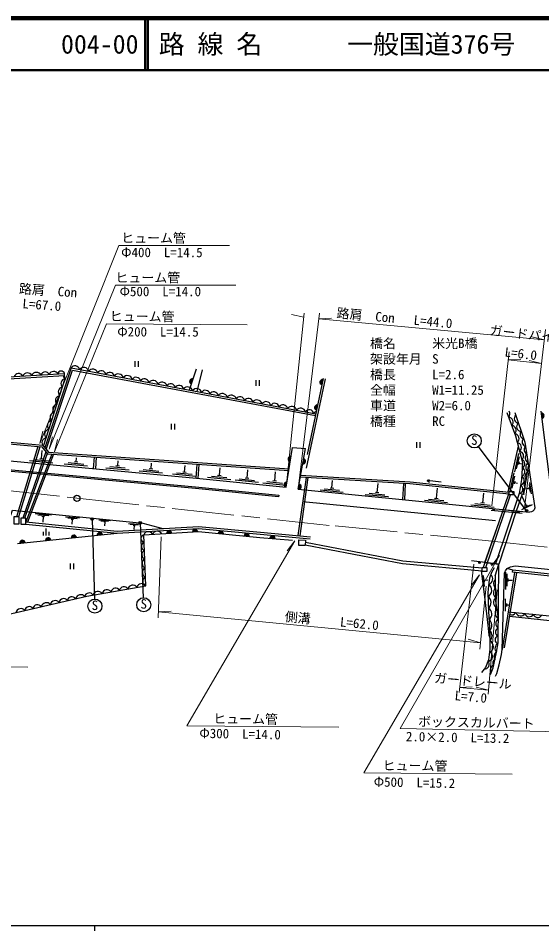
# Model space of a CAD drawing. Units: millimetres at full size, sheet at 1:1000; details may follow other scales. Extents: x 40000 to 680000, y 20000 to 380000.
# Drawn here: x 153262 to 254328, y 204000 to 380000 of the extents above; entities that cross this region are included whole.
import ezdxf
from ezdxf.enums import TextEntityAlignment as Align

# ---------------------------------------------------------------- set-up
doc = ezdxf.new("R2010")
doc.units = ezdxf.units.MM
doc.header["$LTSCALE"] = 1000
doc.linetypes.add('CHAIN', pattern=[18.5, 12, -1.5, 3.5, -1.5])
for name, color, linetype, lineweight in [('M-BGD', 7, 'Continuous', 25), ('M-BGD-EXST', 7, 'Continuous', 25), ('M-BMK', 2, 'CHAIN', 13), ('M-BMK-SRVR', 3, 'Continuous', 25), ('M-STR-HTXT', 7, 'Continuous', 13), ('M-STR-STR1', 1, 'Continuous', 25), ('M-TTL', 2, 'Continuous', 140), ('M-TTL-BAND', 7, 'Continuous', 25), ('M-TTL-LINE', 7, 'Continuous', 50)]:
    doc.layers.add(name, color=color, linetype=linetype, lineweight=lineweight)
doc.layers.add('M-TTL-TXT', color=7, linetype='Continuous')
doc.styles.add('ＭＳ ゴシック', font='')
doc.styles.get('ＭＳ ゴシック').set_extended_font_data('MS Gothic')

msp = doc.modelspace()

# ---------------------------------------------------------------- hatches: boundary and pattern name
at = {"layer": 'M-BGD'}
for points in [[(186680, 309490), (187001, 310437, 1)], [(211895, 309318), (212101, 310296, 0.41421), (211509, 309910, 0.41421)], [(210863, 304425), (211070, 305404, 1)], [(254209, 303813), (254332, 302821, 1)], [(205785, 294500), (205941, 295488, 0.41421), (205369, 295072, 0.41421)], [(208341, 295052), (208167, 294067, 1)], [(205005, 289561), (205161, 290549, 0.41421), (204590, 290133, 0.41421)], [(207470, 290129), (207296, 289144, 0.41421), (207875, 289549, 0.41421)], [(163529, 279764), (164524, 279865, 0.41421), (163976, 280312, 0.41421)], [(168504, 280268), (169499, 280369, 0.41421), (168951, 280816, 0.41421)], [(181893, 280621), (182891, 280680, 0.41421), (182362, 281150, 0.41421)], [(186884, 280916), (187882, 280975, 0.41421), (187354, 281445, 0.41421)], [(191876, 280627), (192871, 280535, 0.41421), (192420, 281079, 0.41421)], [(196854, 280163), (197850, 280070, 0.41421), (197398, 280614, 0.41421)], [(201833, 279704), (202828, 279611, 0.41421), (202377, 280155, 0.41421)], [(153580, 278755), (154575, 278856, 0.41421), (154027, 279303, 0.41421)], [(158555, 279259), (159550, 279360, 0.41421), (159002, 279807, 0.41421)]]:
    msp.add_hatch(color=256, dxfattribs=at).paths.add_polyline_path(points)
at = {"layer": 'M-BGD-EXST'}
for points in [[(251191, 284897, 1), (251630, 285136, 0.41421), (251291, 285236, 0.41421)], [(167329, 283282, 1), (167768, 283521, 0.41421), (167429, 283621, 0.41421)], [(176597, 282543, 1), (177036, 282782, 0.41421), (176697, 282882, 0.41421)]]:
    msp.add_hatch(color=256, dxfattribs=at).paths.add_polyline_path(points)

# ---------------------------------------------------------------- linework, layer by layer
at = {"layer": 'M-BGD'}
for p, q in [((175766, 313859), (175766, 312741)), ((176432, 313859), (176432, 312741)), ((163487, 312550), (158394, 297171)), ((163487, 312550), (210710, 303699)), ((187629, 312294), (186271, 308280)), ((188737, 312177), (187761, 308001)), ((138888, 310100), (162201, 311454)), ((139193, 309767), (162222, 311105)), ((199124, 310195), (199124, 309078)), ((199791, 310195), (199791, 309078)), ((212492, 310450), (208855, 293206)), ((212149, 310522), (209055, 295849)), ((182768, 301776), (182768, 300658)), ((183435, 301776), (183435, 300658)), ((230127, 298266), (230127, 297148)), ((230793, 298266), (230793, 297148)), ((157075, 297398), (152924, 283845)), ((157431, 297366), (153290, 283845)), ((158591, 296383), (154121, 283546)), ((158852, 296068), (154492, 283546)), ((159720, 295918), (154719, 282849)), ((160085, 295893), (155080, 282812)), ((157749, 295070), (157891, 296602)), ((205005, 289561), (206212, 297207)), ((206212, 297207), (208688, 297012)), ((207296, 289144), (208688, 297012)), ((249787, 297439), (247804, 288633)), ((249849, 296053), (249050, 292543)), ((155453, 294680), (159934, 294264)), ((156228, 294909), (159215, 294632)), ((157401, 295102), (158098, 295037)), ((162155, 294058), (166636, 293643)), ((162929, 294288), (165917, 294011)), ((164102, 294480), (164799, 294416)), ((164451, 294448), (164519, 295185)), ((167892, 295352), (167749, 293138)), ((168291, 295325), (168147, 293101)), ((172467, 293705), (172552, 294629)), ((178914, 293107), (179014, 294182)), ((187602, 291297), (187787, 293976)), ((188000, 291257), (188186, 293948)), ((249950, 295415), (249417, 293075)), ((249980, 294465), (249855, 293919)), ((249918, 294192), (250503, 294058)), ((170171, 293315), (174652, 292899)), ((170945, 293544), (173932, 293267)), ((172118, 293737), (172815, 293672)), ((176618, 292717), (181099, 292301)), ((177393, 292946), (180380, 292669)), ((178566, 293139), (179263, 293074)), ((183840, 292348), (186828, 292071)), ((185013, 292541), (185710, 292476)), ((185362, 292509), (185475, 293735)), ((192097, 291854), (192238, 293267)), ((197440, 291321), (197598, 292896)), ((202784, 290788), (202957, 292525)), ((248967, 292323), (248168, 288812)), ((250862, 288134), (251785, 293622)), ((183066, 292119), (187547, 291703)), ((189798, 291480), (194276, 291033)), ((190574, 291704), (193560, 291406)), ((191749, 291888), (192445, 291819)), ((195142, 290947), (199620, 290500)), ((195918, 291171), (198903, 290873)), ((197092, 291355), (197789, 291286)), ((200485, 290414), (204963, 289967)), ((201262, 290638), (204247, 290340)), ((202436, 290822), (203132, 290753)), ((208832, 291431), (207263, 280217)), ((209182, 291410), (207612, 280186)), ((213820, 289406), (213959, 290817)), ((232225, 290814), (232633, 290515)), ((249068, 291684), (248535, 289344)), ((249097, 290734), (248973, 290188)), ((249035, 290461), (249620, 290328)), ((252369, 288242), (252044, 290468)), ((207296, 289144), (251952, 284749)), ((211522, 289029), (216000, 288589)), ((212298, 289255), (215283, 288961)), ((213472, 289440), (214168, 289372)), ((222551, 288547), (222721, 290282)), ((227610, 290284), (227459, 287159)), ((227959, 290263), (227808, 287125)), ((233980, 287422), (234170, 289352)), ((251910, 289311), (251167, 289203)), ((251935, 289138), (251884, 289485)), ((252166, 288591), (251950, 290075)), ((220253, 288170), (224731, 287729)), ((221028, 288395), (224014, 288101)), ((222202, 288581), (222899, 288513)), ((231682, 287045), (236161, 286604)), ((232458, 287270), (235444, 286976)), ((233632, 287456), (234329, 287388)), ((242930, 286541), (243114, 288418)), ((247890, 288222), (243023, 274043)), ((243521, 274037), (248317, 288063)), ((249983, 288311), (245376, 274776)), ((250551, 288197), (249394, 284946)), ((250862, 288134), (249983, 288311)), ((251384, 285983), (250462, 287905)), ((208186, 286816), (245428, 283150)), ((240632, 286164), (245110, 285724)), ((241407, 286390), (244393, 286096)), ((242581, 286575), (243278, 286507)), ((244532, 285127), (250559, 284534)), ((250500, 285226), (252528, 286199)), ((250773, 285523), (252125, 286172)), ((251226, 285907), (251542, 286058)), ((159687, 284166), (156547, 284416)), ((159147, 283998), (157054, 284165)), ((158328, 283853), (157840, 283892)), ((158084, 283872), (158001, 282825)), ((165076, 283569), (162383, 283761)), ((164614, 283421), (162819, 283549)), ((163913, 283291), (163494, 283321)), ((163704, 283306), (163640, 282408)), ((171091, 283087), (168843, 283179)), ((170710, 282953), (169211, 283014)), ((170129, 282826), (169780, 282841)), ((169954, 282834), (169924, 282084)), ((176771, 282364), (174526, 282510)), ((176387, 282238), (174890, 282336)), ((175804, 282126), (175454, 282149)), ((175629, 282137), (175580, 281389)), ((153089, 278705), (172363, 280659)), ((158145, 280250), (158145, 280947)), ((158679, 280250), (158679, 281579)), ((159212, 280250), (159212, 280947)), ((163283, 274837), (163283, 273719)), ((163950, 274837), (163950, 273719)), ((246019, 274699), (240780, 275328)), ((245348, 272465), (246019, 274699)), ((249093, 273094), (246696, 258228)), ((249422, 273060), (247084, 258563)), ((247325, 273170), (247325, 269831)), ((247565, 272831), (247565, 270431)), ((248737, 273533), (247666, 273863)), ((248696, 273135), (248737, 273533)), ((298916, 267963), (248696, 273135)), ((298954, 268361), (248737, 273533)), ((243035, 272492), (243223, 270424)), ((243891, 271614), (243121, 271544)), ((247805, 271911), (247805, 271351)), ((247805, 271631), (248604, 271631)), ((247272, 268046), (247272, 265646)), ((247512, 267126), (247512, 266566)), ((247512, 266846), (247923, 266846))]:
    msp.add_line(p, q, dxfattribs=at)
for points in [[(158658, 296852), (163723, 312149), (163724, 312150), (210638, 303357)], [(158154, 297462), (162335, 310501), (162222, 311105), (162201, 311454)], [(247553, 303990), (249248, 299465), (250614, 294333), (250413, 291041), (249983, 288311)], [(249122, 303930), (251055, 298232), (251535, 295333), (252963, 285559), (252860, 285185), (252599, 284952), (252353, 284815), (251952, 284749)], [(254163, 304184), (256434, 285820), (256797, 285138), (257352, 284523), (258102, 284044), (259106, 283714), (259836, 283595)], [(141001, 299210), (157985, 297667), (159104, 296311), (205564, 293097)], [(141001, 298859), (157808, 297331), (158930, 295973), (205509, 292750)], [(138425, 295858), (187651, 291292), (205005, 289561)], [(248046, 288205), (228865, 290208), (207712, 291500)], [(207783, 291896), (228898, 290606), (248051, 288607)], [(234904, 290522), (232225, 290814), (232687, 291018)], [(151520, 283277), (152160, 285111), (177311, 282604), (181160, 281580)], [(154706, 282850), (172372, 281061), (188064, 281988), (200020, 280871), (209679, 279999)], [(154706, 282448), (172363, 280659), (188057, 281587), (199983, 280473), (209643, 279601)], [(149482, 264599), (166512, 268543), (177897, 270544), (177898, 270545), (177525, 280363)], [(177525, 280363), (188047, 280985), (199928, 279876), (206200, 279309)], [(208680, 278405), (227424, 274824), (242842, 273429)], [(208700, 278961), (227501, 275369), (242849, 273980)], [(244457, 253444), (244969, 254695), (245594, 257709), (245879, 259528), (246018, 274694)], [(242647, 273446), (243180, 268916), (243895, 262968), (244085, 261013), (244313, 260528)], [(245112, 273993), (244643, 273077), (244240, 272004), (244129, 271155), (243927, 269234), (244016, 265563), (244306, 261497), (244329, 258279), (244060, 256281), (243434, 254784), (242718, 253801)], [(245374, 253075), (245630, 253646), (246122, 255297), (246555, 257264), (246696, 258228), (247117, 273063), (247303, 273406), (247666, 273863), (248265, 274217), (249181, 274392)], [(249181, 274392), (304360, 268709), (341157, 264547)], [(245348, 272465), (245421, 267646), (245921, 264140)], [(247872, 265522), (268549, 263487), (277546, 262556), (286530, 261407), (293745, 262585), (301668, 265215), (307868, 267004)], [(248067, 264660), (263653, 263034), (273139, 262198), (280365, 261144), (284048, 260829), (285921, 260686)]]:
    msp.add_lwpolyline(points, dxfattribs=at)
for points in [[(140714, 293637), (140741, 293935), (187488, 289600), (203547, 287998), (203518, 287699), (187459, 289301)], [(248053, 288733), (248943, 288721), (248934, 288055), (248044, 288066)], [(152399, 282481), (153464, 282481), (153464, 283845), (152399, 283845)], [(153774, 282448), (154706, 282448), (154706, 283546), (153774, 283546)], [(207449, 279400), (208714, 279355), (208676, 278278), (207410, 278323)], [(242850, 274046), (243717, 274034), (243707, 273262), (242840, 273273)]]:
    msp.add_lwpolyline(points, close=True, dxfattribs=at)
for centre in [(245030, 285229), (249801, 284759), (242300, 274995), (244709, 274705)]:
    msp.add_circle(centre, 150, dxfattribs=at)
for centre, radius, start, end in [((155037, 310602), 994, 29.31561, 157.33239), ((156805, 310729), 970, 28.41789, 158.23011), ((158481, 310933), 863, 23.98595, 162.66206), ((160111, 311004), 886, 25.03993, 161.60807), ((161564, 311308), 654, 12.95016, 173.69784), ((164236, 312076), 886, 11.10033, 147.66848), ((165904, 311654), 994, 15.37601, 143.3928), ((167650, 311352), 970, 14.47829, 144.29052), ((169326, 311146), 863, 10.04635, 148.72246), ((170925, 310822), 886, 11.10033, 147.66848), ((153317, 310610), 886, 25.03993, 161.60807), ((162354, 309561), 863, 92.87968, 231.55579), ((162874, 311107), 886, 181.00258, 230.50181), ((172593, 310400), 994, 15.37601, 143.3928), ((174339, 310098), 970, 14.47829, 144.29052), ((176015, 309892), 863, 10.04635, 148.72246), ((177614, 309569), 886, 11.10033, 147.66848), ((179282, 309147), 994, 15.37601, 143.3928), ((181028, 308844), 970, 14.47829, 144.29052), ((186841, 309964), 500, 71.29893, 251.29893), ((211998, 309807), 500, 78.09196, 258.09196), ((161941, 307923), 970, 97.31162, 227.12385), ((182704, 308639), 863, 10.04635, 148.72246), ((184303, 308315), 886, 11.10033, 147.66848), ((185971, 307893), 994, 15.37601, 143.3928), ((187716, 307591), 970, 14.47829, 144.29052), ((189393, 307385), 863, 10.04635, 148.72246), ((161423, 306229), 994, 98.20934, 226.22613), ((190992, 307061), 886, 11.10033, 147.66848), ((192659, 306639), 994, 15.37601, 143.3928), ((194405, 306337), 970, 14.47829, 144.29052), ((196082, 306131), 863, 10.04635, 148.72246), ((197680, 305808), 886, 11.10033, 147.66848), ((199348, 305386), 994, 15.37601, 143.3928), ((160796, 304627), 886, 93.93366, 230.50181), ((201094, 305083), 970, 14.47829, 144.29052), ((202771, 304878), 863, 10.04635, 148.72246), ((204369, 304554), 886, 11.10033, 147.66848), ((206037, 304132), 994, 15.37601, 143.3928), ((207783, 303830), 970, 14.47829, 144.29052), ((209459, 303624), 863, 10.04635, 148.72246), ((210967, 304914), 500, 78.09196, 258.09196), ((160275, 303081), 863, 92.87968, 231.55579), ((211058, 303300), 886, 106.57312, 147.66848), ((247185, 303732), 994, 316.5225, 27.85301), ((247829, 302081), 970, 315.62478, 85.43701), ((249963, 302803), 947, 136.02187, 261.45453), ((254270, 303317), 500, 277.05022, 97.05022), ((159862, 301443), 970, 97.31162, 227.12385), ((248520, 300540), 863, 311.19284, 89.86895), ((250317, 301191), 838, 126.27002, 271.20638), ((159344, 299748), 994, 98.20934, 226.22613), ((248947, 298907), 994, 311.01751, 81.80248), ((251033, 299787), 899, 140.93276, 256.54364), ((158717, 298146), 886, 93.93366, 230.50181), ((249430, 297202), 970, 310.1198, 79.93202), ((251426, 298257), 891, 132.53281, 254.86543), ((249970, 295602), 863, 305.68785, 84.36396), ((251794, 296757), 878, 133.19564, 245.62424), ((252062, 295224), 966, 130.6733, 246.79531), ((205863, 294994), 500, 81.02999, 261.02999), ((208254, 294560), 500, 259.96555, 79.96555), ((250207, 294080), 863, 293.39179, 72.0679), ((252448, 293388), 1220, 128.98803, 225.8391), ((250197, 292501), 863, 287.16722, 65.84333), ((252194, 291572), 1113, 122.32439, 218.57979), ((205083, 290055), 500, 81.02999, 261.02999), ((249964, 290838), 970, 286.14388, 59.84327), ((251808, 290106), 912, 122.10662, 218.79756), ((207383, 289636), 500, 259.96555, 79.96555), ((249808, 289156), 863, 281.71194, 60.38805), ((251756, 288704), 1060, 128.38958, 212.5146), ((164027, 279814), 500, 5.78919, 185.78919), ((169001, 280319), 500, 5.78919, 185.78919), ((177651, 279677), 698, 100.34997, 263.11569), ((178367, 280085), 886, 25.09741, 161.66555), ((180087, 280078), 994, 29.37309, 157.38987), ((182392, 280651), 500, 3.38148, 183.38148), ((187383, 280946), 500, 3.38148, 183.38148), ((192373, 280581), 500, 354.66567, 174.66567), ((197352, 280116), 500, 354.66567, 174.66567), ((202331, 279657), 500, 354.66567, 174.66567), ((154078, 278805), 500, 5.78919, 185.78919), ((159052, 279310), 500, 5.78919, 185.78919), ((177924, 278173), 886, 113.77453, 250.34268), ((177973, 276546), 863, 112.72055, 251.39666), ((178140, 274866), 970, 117.15249, 246.96472), ((178228, 273096), 994, 118.05021, 246.067), ((178183, 271376), 886, 113.77453, 250.34268), ((243702, 271865), 1170, 289.23552, 46.52268), ((246184, 270908), 1168, 134.89413, 226.85013), ((168664, 268473), 994, 36.34873, 164.36552), ((170403, 268816), 970, 35.45101, 165.26324), ((172042, 269224), 863, 29.39961, 169.69518), ((173661, 269467), 886, 31.68867, 168.25682), ((175371, 269658), 994, 35.96435, 163.98114), ((177112, 269989), 970, 35.90223, 164.87886), ((243351, 269663), 1321, 296.72025, 56.15478), ((246305, 269135), 1302, 135.01169, 226.73257), ((160405, 266707), 970, 38.13482, 167.94704), ((162023, 267191), 863, 33.70288, 172.37899), ((163618, 267536), 886, 34.75686, 171.325), ((165315, 267819), 994, 39.03254, 167.04932), ((166956, 268270), 886, 32.07305, 168.6412), ((243154, 267324), 1403, 307.08297, 55.6704), ((246133, 267316), 1130, 129.54961, 242.52721), ((153776, 265171), 970, 38.13482, 167.94704), ((155394, 265656), 863, 33.70288, 172.37899), ((156988, 266001), 886, 34.75686, 171.325), ((158685, 266283), 994, 39.03254, 167.04932), ((243448, 265083), 1250, 302.77078, 63.80512), ((246932, 265393), 1609, 145.12844, 231.09624), ((243301, 262904), 1396, 314.338, 53.83754), ((246491, 263252), 1056, 122.68798, 236.26276), ((248470, 265877), 970, 248.72211, 329.28448), ((250235, 265727), 994, 200.36997, 328.38676), ((251934, 265452), 886, 196.09429, 332.66244), ((253554, 265269), 863, 195.04031, 333.71642), ((246217, 261603), 831, 112.03537, 246.91537), ((243333, 260877), 1396, 314.86853, 47.4261), ((246078, 260101), 762, 104.22132, 252.94096), ((243794, 258822), 1188, 292.78759, 63.86045), ((246330, 258446), 1042, 117.16555, 225.06383), ((243978, 256906), 865, 268.78683, 71.38256), ((246020, 256888), 925, 117.37634, 219.16141), ((243217, 255420), 968, 268.5649, 39.90112), ((245212, 254413), 801, 99.93987, 223.23877), ((245527, 255683), 660, 109.87722, 226.66053)]:
    msp.add_arc(centre, radius, start, end, dxfattribs=at)
at = {"layer": 'M-BGD-EXST'}
for p, q in [((251410, 285016), (242110, 297396)), ((167548, 283401), (167985, 267963)), ((176816, 282663), (177387, 268223))]:
    msp.add_line(p, q, dxfattribs=at)
for centre, radius in [((241302, 298477), 1350), ((251410, 285016), 250), ((167548, 283401), 250), ((176816, 282663), 250), ((168065, 266615), 1350), ((177480, 266876), 1350)]:
    msp.add_circle(centre, radius, dxfattribs=at)
at = {"layer": 'M-BMK'}
msp.add_lwpolyline([(66954, 294833), (85878, 294181), (98843, 293524), (112076, 292536), (125114, 291550), (136487, 290450), (149306, 289100), (164583, 287421), (214440, 282069), (243444, 279263), (264158, 277028)], dxfattribs=at)
at = {"layer": 'M-BMK-SRVR'}
msp.add_circle((164583, 287421), 600, dxfattribs=at)
at = {"layer": 'M-STR-HTXT'}
for p, q in [((172661, 336164), (157419, 297983)), ((172661, 336164), (194048, 336138)), ((172070, 328500), (159264, 296863)), ((172070, 328500), (195261, 328515)), ((208465, 323110), (205065, 290137)), ((208386, 322341), (205987, 322862)), ((211391, 323132), (207365, 289719)), ((211260, 322045), (213713, 322160)), ((170329, 321076), (160269, 296375)), ((170329, 321076), (197428, 320840)), ((254827, 317986), (211260, 322045)), ((255065, 319996), (250966, 285463)), ((254827, 317986), (252438, 318552)), ((248010, 315679), (244660, 285966)), ((247835, 314121), (250289, 314188)), ((254282, 313394), (247835, 314121)), ((254282, 313394), (251904, 314006)), ((157419, 297983), (158003, 300367)), ((159264, 296863), (159859, 299245)), ((160269, 296375), (160870, 298755)), ((180859, 279946), (180273, 264360)), ((206670, 279185), (185820, 243494)), ((206670, 279185), (205148, 277258)), ((246156, 276351), (227004, 242978)), ((246156, 276351), (244650, 274413)), ((241183, 274685), (238355, 249981)), ((242330, 272673), (219962, 234466)), ((242330, 272673), (240807, 270747)), ((242357, 258340), (243621, 270477)), ((245719, 269724), (243993, 249663)), ((180316, 265517), (182769, 265624)), ((180316, 265517), (242480, 259527)), ((242480, 259527), (240130, 260236)), ((125765, 255081), (155093, 254830)), ((238462, 250913), (240913, 251045)), ((238462, 250913), (244059, 250431)), ((244059, 250431), (241666, 250980)), ((185820, 243494), (215148, 243243)), ((227004, 242978), (258396, 242379)), ((219962, 234466), (248637, 234202))]:
    msp.add_line(p, q, dxfattribs=at)
at = {"layer": 'M-STR-STR1'}
for p, q in [((243329, 275022), (246921, 285265)), ((246921, 285265), (249394, 284946)), ((249394, 284946), (246019, 274699)), ((243329, 275022), (246019, 274699))]:
    msp.add_line(p, q, dxfattribs=at)
at = {"layer": 'M-TTL'}
msp.add_line((680000, 380000), (40000, 380000), dxfattribs=at)
at = {"layer": 'M-TTL-BAND'}
for p, q in [((40000, 205000), (579000, 205000)), ((168000, 205000), (168000, 204000))]:
    msp.add_line(p, q, dxfattribs=at)
at = {"layer": 'M-TTL-LINE'}
for p, q in [((177750, 380000), (177750, 370000)), ((178250, 380000), (178250, 370000)), ((40000, 370000), (680000, 370000))]:
    msp.add_line(p, q, dxfattribs=at)

# ---------------------------------------------------------------- texts
at = {"layer": 'M-BGD-EXST', "style": 'ＭＳ ゴシック'}
for p in [(240647, 297185), (167409, 265323), (176825, 265584)]:
    msp.add_text('S', height=1833, rotation=358.508, dxfattribs=at).set_placement(p, align=Align.BOTTOM_LEFT)
at = {"layer": 'M-STR-HTXT', "style": 'ＭＳ ゴシック'}
for s, rotation, p in [('ヒューム管', 359.932, (173130, 336163)), ('Φ400\u3000L=14.5', 359.932, (173132, 333379)), ('ヒューム管', 0.035, (172022, 328500)), ('路肩\u3000Con', 355.753, (153304, 326431)), ('Φ500\u3000L=14.0', 359.932, (172826, 325846)), ('L=67.0', 355.753, (153985, 323534)), ('路肩\u3000Con', 354.678, (214604, 321733)), ('ヒューム管', 359.499, (170917, 321071)), ('L=44.0', 354.678, (229473, 320348)), ('Φ200\u3000L=14.5', 359.932, (172382, 318074)), ('ガードパイプ', 353.567, (244124, 318413)), ('L=6.0', 353.567, (247030, 314212)), ('側溝', 354.496, (204593, 263177)), ('L=62.0', 354.496, (215269, 262149)), ('ガードレール', 355.081, (233444, 251345)), ('L=7.0', 355.081, (237407, 247936)), ('ヒューム管', 359.511, (190887, 243450)), ('ボックスカルバート', 358.907, (230421, 242913)), ('Φ300\u3000L=14.0', 358.907, (188205, 240654)), ('2.0×2.0\u3000L=13.2', 358.907, (228078, 240016)), ('ヒューム管', 359.474, (223594, 234432)), ('Φ500\u3000L=15.2', 358.907, (221865, 231280))]:
    msp.add_text(s, height=1833, rotation=rotation, dxfattribs=at).set_placement(p, align=Align.BOTTOM_LEFT)
for s, p in [('橋名', (221170, 315826)), ('米光B橋', (233170, 315826)), ('架設年月', (221170, 312826)), ('S', (233170, 312826)), ('橋長', (221170, 309826)), ('L=2.6', (233170, 309826)), ('全幅', (221170, 306826)), ('W1=11.25', (233170, 306826)), ('車道', (221170, 303826)), ('W2=6.0', (233170, 303826)), ('橋種', (221170, 300826)), ('RC', (233170, 300826))]:
    msp.add_text(s, height=1833, dxfattribs=at).set_placement(p, align=Align.BOTTOM_LEFT)
at = {"layer": 'M-TTL-TXT', "style": 'ＭＳ ゴシック'}
for s, p in [('004-00', (161521, 375000)), ('路 線 名', (180380, 375000)), ('一般国道376号', (216734, 375000))]:
    msp.add_text(s, height=3666, dxfattribs=at).set_placement(p, align=Align.MIDDLE_LEFT)

doc.saveas('drawing.dxf')
